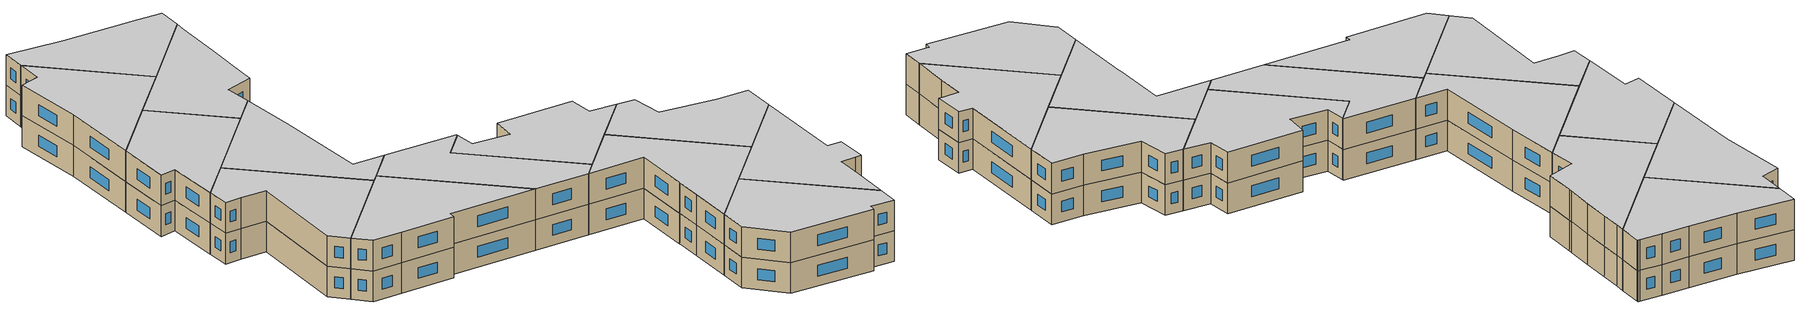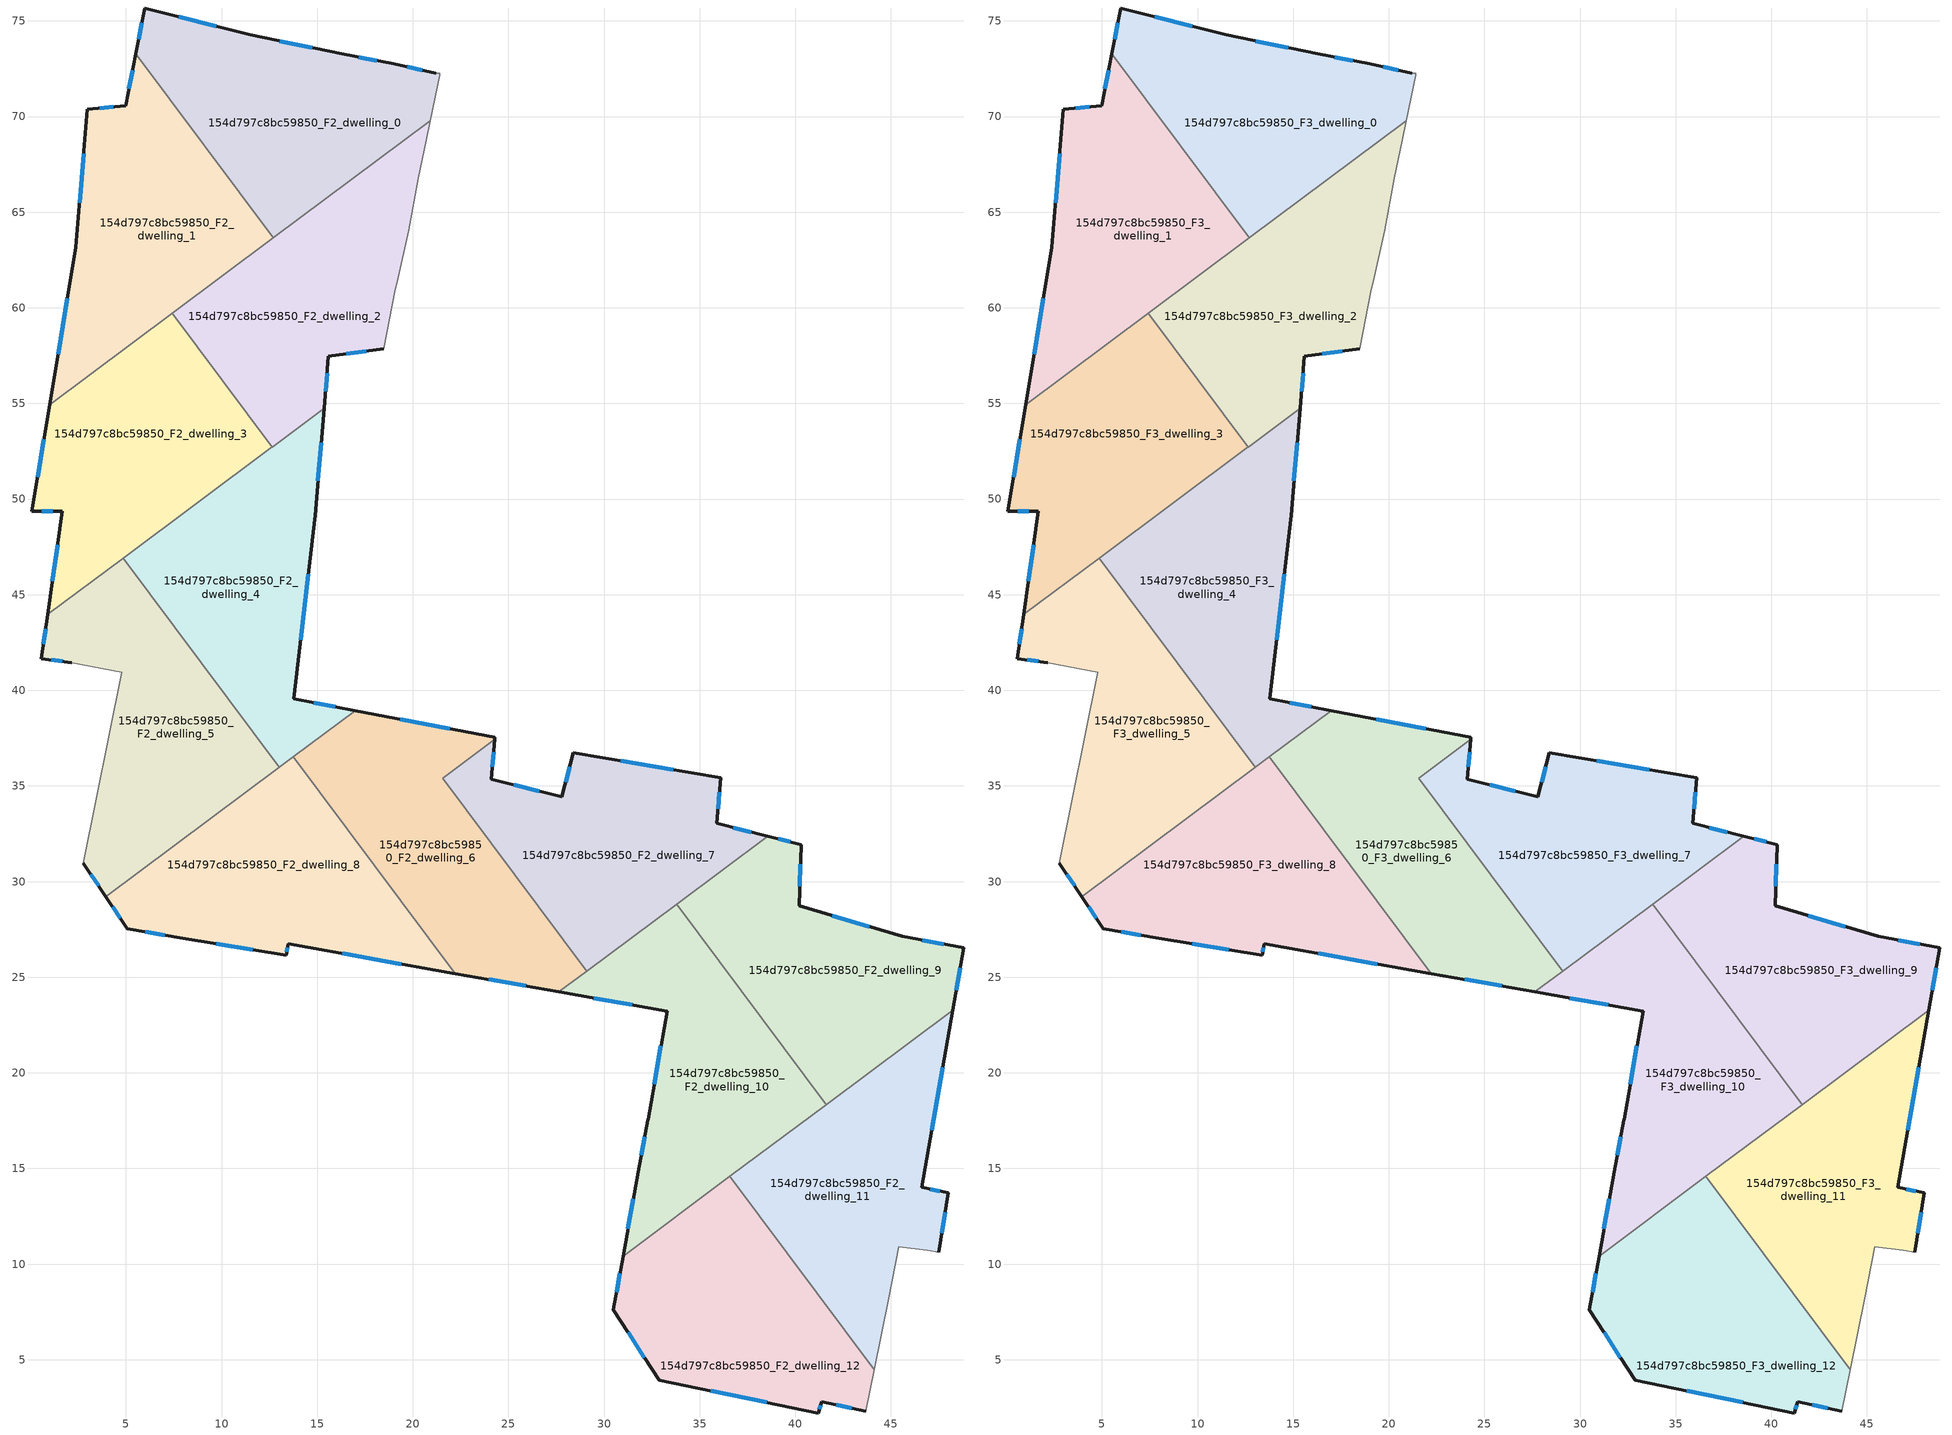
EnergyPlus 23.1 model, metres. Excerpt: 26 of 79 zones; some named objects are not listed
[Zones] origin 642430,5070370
154d797c8bc59850_F2_dwelling_0
 floor to 154d797c8bc59850_F1_dwelling_0 (EU_floor_Construction): 21.4,72.27 21.4,72.17 20.9,69.77 12.7,63.66 5.52,73.29 5.99,75.68 11.49,74.28 16.29,73.27 18.99,72.77 21.2,72.27 z6
 wall outside (EU_wall_Construction): 21.2,72.27 18.99,72.77 16.29,73.27 11.49,74.28 5.99,75.68 5.52,73.29 z6:9
 wall adiabatic (EU_wall_Construction): 20.9,69.77 21.4,72.17 21.4,72.27 21.2,72.27 z6:9
 wall to 154d797c8bc59850_F2_dwelling_1 (EU_wall_Construction): 5.52,73.29 12.7,63.66 z6:9
 wall to 154d797c8bc59850_F2_dwelling_2 (EU_wall_Construction): 12.7,63.66 20.9,69.77 z6:9
 window (EU_Window_Construction): 5.83,74.91 5.67,74.06 / 9.72,74.73 7.76,75.23 / 14.74,73.6 13.04,73.95 / 18.12,72.93 17.16,73.11 / 20.49,72.43 19.7,72.61 z6.97:8.03
154d797c8bc59850_F2_dwelling_1
 floor to 154d797c8bc59850_F1_dwelling_1 (EU_floor_Construction): 5.52,73.29 12.7,63.66 1,54.93 2.38,63.17 2.98,70.37 4.98,70.57 z6
 wall outside (EU_wall_Construction): 5.52,73.29 4.98,70.57 2.98,70.37 2.38,63.17 1,54.93 z6:9
 wall to 154d797c8bc59850_F2_dwelling_3 (EU_wall_Construction): 1,54.93 7.42,59.71 z6:9
 wall to 154d797c8bc59850_F2_dwelling_2 (EU_wall_Construction): 7.42,59.71 12.7,63.65 z6:9
 window (EU_Window_Construction): 2.79,68.05 2.57,65.49 / 4.34,70.51 3.63,70.44 / 5.35,72.41 5.16,71.45 / 1.94,60.51 1.45,57.58 z6.97:8.03
154d797c8bc59850_F2_dwelling_10
 floor to 154d797c8bc59850_F1_dwelling_10 (EU_floor_Construction): 33.79,28.82 41.6,18.34 30.99,10.42 31.79,14.83 32.29,17.53 32.3,17.58 33.29,23.23 27.64,24.23 z6
 wall outside (EU_wall_Construction): 27.64,24.23 33.29,23.23 32.3,17.58 32.29,17.53 31.79,14.83 30.99,10.42 z6:9
 wall to 154d797c8bc59850_F2_dwelling_9 (EU_wall_Construction): 41.6,18.34 33.79,28.82 z6:9
 wall to 154d797c8bc59850_F2_dwelling_7 (EU_wall_Construction): 33.79,28.82 29.09,25.31 z6:9
 wall to 154d797c8bc59850_F2_dwelling_12 (EU_wall_Construction): 30.99,10.42 36.58,14.59 z6:9
 wall to 154d797c8bc59850_F2_dwelling_6 (EU_wall_Construction): 29.09,25.31 27.64,24.23 z6:9
 wall to 154d797c8bc59850_F2_dwelling_11 (EU_wall_Construction): 36.58,14.59 41.6,18.34 z6:9
 window (EU_Window_Construction): 32.13,16.66 31.95,15.7 / 32.97,21.41 32.62,19.4 / 29.46,23.91 31.47,23.55 / 31.53,13.41 31.25,11.84 z6.97:8.03
154d797c8bc59850_F2_dwelling_11
 floor to 154d797c8bc59850_F1_dwelling_11 (EU_floor_Construction): 48.23,23.29 46.6,14.02 48,13.72 47.5,10.62 46.9,10.72 45.4,10.92 44.9,8.22 44.13,4.47 36.58,14.59 z6
 wall outside (EU_wall_Construction): 47.5,10.62 48,13.72 46.6,14.02 48.23,23.29 z6:9
 wall adiabatic (EU_wall_Construction): 44.13,4.47 44.9,8.22 45.4,10.92 46.9,10.72 47.5,10.62 z6:9
 wall to 154d797c8bc59850_F2_dwelling_12 (EU_wall_Construction): 36.58,14.59 44.13,4.47 z6:9
 wall to 154d797c8bc59850_F2_dwelling_9 (EU_wall_Construction): 48.23,23.29 41.61,18.34 z6:9
 window (EU_Window_Construction): 47.12,17.01 47.7,20.3 / 47.55,13.82 47.05,13.92 / 47.66,11.62 47.84,12.72 z6.97:8.03
154d797c8bc59850_F2_dwelling_12
 floor to 154d797c8bc59850_F1_dwelling_12 (EU_floor_Construction): 36.58,14.59 44.13,4.47 43.69,2.31 41.39,2.82 41.19,2.21 32.89,3.92 30.48,7.62 30.99,10.42 z6
 wall outside (EU_wall_Construction): 30.99,10.42 30.48,7.62 32.89,3.92 41.19,2.21 41.39,2.82 43.69,2.31 z6:9
 wall adiabatic (EU_wall_Construction): 43.69,2.31 44.13,4.47 z6:9
 window (EU_Window_Construction): 41.26,2.41 41.33,2.62 / 35.56,3.37 38.51,2.76 / 31.26,6.43 32.11,5.11 / 30.83,9.52 30.65,8.52 / 42.13,2.65 42.95,2.48 z6.97:8.03
154d797c8bc59850_F2_dwelling_2
 floor to 154d797c8bc59850_F1_dwelling_2 (EU_floor_Construction): 20.9,69.77 20.69,68.77 20.29,66.77 19.79,64.07 19.19,61.36 19.09,60.96 18.49,57.86 15.59,57.46 15.36,54.76 12.64,52.72 7.42,59.71 z6
 wall outside (EU_wall_Construction): 15.36,54.76 15.59,57.46 18.49,57.86 z6:9
 wall adiabatic (EU_wall_Construction): 18.49,57.86 19.09,60.96 19.19,61.36 19.79,64.07 20.29,66.77 20.69,68.77 20.9,69.77 z6:9
 wall to 154d797c8bc59850_F2_dwelling_3 (EU_wall_Construction): 7.42,59.71 12.64,52.72 z6:9
 wall to 154d797c8bc59850_F2_dwelling_4 (EU_wall_Construction): 12.64,52.72 15.36,54.76 z6:9
 window (EU_Window_Construction): 16.52,57.59 17.55,57.73 / 15.43,55.63 15.51,56.59 z6.97:8.03
154d797c8bc59850_F2_dwelling_3
 floor to 154d797c8bc59850_F1_dwelling_3 (EU_floor_Construction): 7.42,59.71 12.64,52.72 0.91,43.97 1.68,49.36 0.07,49.36 1,54.93 z6
 wall outside (EU_wall_Construction): 1,54.93 0.07,49.36 1.68,49.36 0.91,43.97 z6:9
 wall to 154d797c8bc59850_F2_dwelling_5 (EU_wall_Construction): 0.91,43.97 4.85,46.91 z6:9
 wall to 154d797c8bc59850_F2_dwelling_4 (EU_wall_Construction): 4.85,46.92 12.64,52.72 z6:9
 window (EU_Window_Construction): 1.43,47.62 1.15,45.71 / 0.59,49.36 1.16,49.36 / 0.7,53.13 0.37,51.16 z6.97:8.03
154d797c8bc59850_F2_dwelling_4
 floor to 154d797c8bc59850_F1_dwelling_4 (EU_floor_Construction): 15.36,54.76 14.89,49.16 13.78,39.55 16.98,38.94 13.01,35.98 4.85,46.92 z6
 wall outside (EU_wall_Construction): 16.98,38.94 13.78,39.55 14.89,49.16 15.36,54.76 z6:9
 wall to 154d797c8bc59850_F2_dwelling_5 (EU_wall_Construction): 4.85,46.92 13.01,35.98 z6:9
 wall to 154d797c8bc59850_F2_dwelling_6 (EU_wall_Construction): 13.76,36.54 16.98,38.94 z6:9
 wall to 154d797c8bc59850_F2_dwelling_8 (EU_wall_Construction): 13.01,35.98 13.76,36.54 z6:9
 window (EU_Window_Construction): 14.14,42.65 14.53,46.06 / 15.95,39.14 14.81,39.35 / 15.04,50.96 15.21,52.95 z6.97:8.03
154d797c8bc59850_F2_dwelling_5
 floor to 154d797c8bc59850_F1_dwelling_5 (EU_floor_Construction): 4.85,46.92 13.01,35.98 3.94,29.21 2.77,30.95 4.78,40.95 2.17,41.45 0.57,41.65 0.91,43.97 z6
 wall outside (EU_wall_Construction): 0.91,43.97 0.57,41.65 2.17,41.45 / 2.77,30.95 3.94,29.21 z6:9
 wall adiabatic (EU_wall_Construction): 2.17,41.45 4.78,40.95 2.77,30.95 z6:9
 wall to 154d797c8bc59850_F2_dwelling_8 (EU_wall_Construction): 3.94,29.21 13.01,35.98 z6:9
 window (EU_Window_Construction): 1.09,41.59 1.66,41.52 / 0.8,43.22 0.68,42.4 / 3.15,30.39 3.57,29.77 z6.97:8.03
154d797c8bc59850_F2_dwelling_6
 floor to 154d797c8bc59850_F1_dwelling_6 (EU_floor_Construction): 24.29,37.54 24.28,37.43 21.56,35.4 29.09,25.31 27.64,24.23 22.22,25.19 13.76,36.54 16.98,38.94 z6
 wall outside (EU_wall_Construction): 24.28,37.43 24.29,37.54 16.98,38.94 / 22.22,25.19 27.64,24.23 z6:9
 wall to 154d797c8bc59850_F2_dwelling_7 (EU_wall_Construction): 29.09,25.31 21.56,35.4 24.28,37.43 z6:9
 wall to 154d797c8bc59850_F2_dwelling_8 (EU_wall_Construction): 13.76,36.54 22.22,25.19 z6:9
 window (EU_Window_Construction): 21.93,37.99 19.34,38.49 / 23.97,24.88 25.89,24.54 z6.97:8.03
154d797c8bc59850_F2_dwelling_7
 floor to 154d797c8bc59850_F1_dwelling_7 (EU_floor_Construction): 36.1,35.44 35.9,33.04 38.55,32.37 29.09,25.31 21.56,35.4 24.28,37.43 24.09,35.34 27.79,34.44 28.39,36.74 z6
 wall outside (EU_wall_Construction): 38.55,32.37 35.9,33.04 36.1,35.44 28.39,36.74 27.79,34.44 24.09,35.34 24.28,37.43 z6:9
 wall to 154d797c8bc59850_F2_dwelling_9 (EU_wall_Construction): 33.79,28.82 38.55,32.37 z6:9
 window (EU_Window_Construction): 35.96,33.81 36.03,34.67 / 37.69,32.59 36.75,32.82 / 24.15,36.02 24.22,36.76 / 26.6,34.73 25.28,35.05 / 28.2,36 27.98,35.18 / 33.61,35.86 30.88,36.32 z6.97:8.03
154d797c8bc59850_F2_dwelling_8
 floor to 154d797c8bc59850_F1_dwelling_8 (EU_floor_Construction): 13.76,36.54 22.22,25.19 13.48,26.74 13.38,26.14 7.97,27.04 5.07,27.54 3.94,29.21 z6
 wall outside (EU_wall_Construction): 3.94,29.21 5.07,27.54 7.97,27.04 13.38,26.14 13.48,26.74 22.22,25.19 z6:9
 window (EU_Window_Construction): 9.72,26.75 11.63,26.43 / 6.01,27.38 7.04,27.2 / 4.31,28.67 4.71,28.08 / 16.3,26.24 19.4,25.69 / 13.41,26.33 13.45,26.55 z6.97:8.03
154d797c8bc59850_F2_dwelling_9
 floor to 154d797c8bc59850_F1_dwelling_9 (EU_floor_Construction): 48.8,26.53 48.23,23.29 41.6,18.34 33.79,28.82 38.55,32.37 40.3,31.94 40.2,28.74 45.6,27.13 z6
 wall outside (EU_wall_Construction): 48.23,23.29 48.8,26.53 45.6,27.13 40.2,28.74 40.3,31.94 38.55,32.37 z6:9
 window (EU_Window_Construction): 39.73,32.08 39.11,32.23 / 40.23,29.77 40.27,30.9 / 43.86,27.65 41.94,28.22 / 47.77,26.72 46.63,26.94 / 48.42,24.33 48.62,25.48 z6.97:8.03
154d797c8bc59850_F3_dwelling_0
 floor to 154d797c8bc59850_F2_dwelling_0 (EU_floor_Construction): 21.4,72.27 21.4,72.17 20.9,69.77 12.7,63.66 5.52,73.29 5.99,75.68 11.49,74.28 16.29,73.27 18.99,72.77 21.2,72.27 z9
 wall outside (EU_wall_Construction): 21.2,72.27 18.99,72.77 16.29,73.27 11.49,74.28 5.99,75.68 5.52,73.29 z9:12
 wall adiabatic (EU_wall_Construction): 20.9,69.77 21.4,72.17 21.4,72.27 21.2,72.27 z9:12
 wall to 154d797c8bc59850_F3_dwelling_1 (EU_wall_Construction): 5.52,73.29 12.7,63.66 z9:12
 wall to 154d797c8bc59850_F3_dwelling_2 (EU_wall_Construction): 12.7,63.66 20.9,69.77 z9:12
 window (EU_Window_Construction): 5.83,74.91 5.67,74.06 / 9.72,74.73 7.76,75.23 / 14.74,73.6 13.04,73.95 / 18.12,72.93 17.16,73.11 / 20.49,72.43 19.7,72.61 z9.97:11.03
 ceiling to 154d797c8bc59850_F4_dwelling_0 (EU_floor_Construction): 20.9,69.77 21.4,72.17 21.4,72.27 21.2,72.27 18.99,72.77 16.29,73.27 11.49,74.28 5.99,75.68 5.52,73.29 12.7,63.66 z12
154d797c8bc59850_F3_dwelling_1
 floor to 154d797c8bc59850_F2_dwelling_1 (EU_floor_Construction): 5.52,73.29 12.7,63.66 1,54.93 2.38,63.17 2.98,70.37 4.98,70.57 z9
 wall outside (EU_wall_Construction): 5.52,73.29 4.98,70.57 2.98,70.37 2.38,63.17 1,54.93 z9:12
 wall to 154d797c8bc59850_F3_dwelling_3 (EU_wall_Construction): 1,54.93 7.42,59.71 z9:12
 wall to 154d797c8bc59850_F3_dwelling_2 (EU_wall_Construction): 7.42,59.71 12.7,63.65 z9:12
 window (EU_Window_Construction): 2.79,68.05 2.57,65.49 / 4.34,70.51 3.63,70.44 / 5.35,72.41 5.16,71.45 / 1.94,60.51 1.45,57.58 z9.97:11.03
 ceiling to 154d797c8bc59850_F4_dwelling_1 (EU_floor_Construction): 12.7,63.66 5.52,73.29 4.98,70.57 2.98,70.37 2.38,63.17 1,54.93 z12
154d797c8bc59850_F3_dwelling_10
 floor to 154d797c8bc59850_F2_dwelling_10 (EU_floor_Construction): 33.79,28.82 41.6,18.34 30.99,10.42 31.79,14.83 32.29,17.53 32.3,17.58 33.29,23.23 27.64,24.23 z9
 wall outside (EU_wall_Construction): 27.64,24.23 33.29,23.23 32.3,17.58 32.29,17.53 31.79,14.83 30.99,10.42 z9:12
 wall to 154d797c8bc59850_F3_dwelling_9 (EU_wall_Construction): 41.6,18.34 33.79,28.82 z9:12
 wall to 154d797c8bc59850_F3_dwelling_7 (EU_wall_Construction): 33.79,28.82 29.09,25.31 z9:12
 wall to 154d797c8bc59850_F3_dwelling_12 (EU_wall_Construction): 30.99,10.42 36.58,14.59 z9:12
 wall to 154d797c8bc59850_F3_dwelling_6 (EU_wall_Construction): 29.09,25.31 27.64,24.23 z9:12
 wall to 154d797c8bc59850_F3_dwelling_11 (EU_wall_Construction): 36.58,14.59 41.6,18.34 z9:12
 window (EU_Window_Construction): 32.13,16.66 31.95,15.7 / 32.97,21.41 32.62,19.4 / 29.46,23.91 31.47,23.55 / 31.53,13.41 31.25,11.84 z9.97:11.03
 ceiling to 154d797c8bc59850_F4_dwelling_10 (EU_floor_Construction): 41.6,18.34 33.79,28.82 27.64,24.23 33.29,23.23 32.3,17.58 32.29,17.53 31.79,14.83 30.99,10.42 z12
154d797c8bc59850_F3_dwelling_11
 floor to 154d797c8bc59850_F2_dwelling_11 (EU_floor_Construction): 48.23,23.29 46.6,14.02 48,13.72 47.5,10.62 46.9,10.72 45.4,10.92 44.9,8.22 44.13,4.47 36.58,14.59 z9
 wall outside (EU_wall_Construction): 47.5,10.62 48,13.72 46.6,14.02 48.23,23.29 z9:12
 wall adiabatic (EU_wall_Construction): 44.13,4.47 44.9,8.22 45.4,10.92 46.9,10.72 47.5,10.62 z9:12
 wall to 154d797c8bc59850_F3_dwelling_12 (EU_wall_Construction): 36.58,14.59 44.13,4.47 z9:12
 wall to 154d797c8bc59850_F3_dwelling_9 (EU_wall_Construction): 48.23,23.29 41.61,18.34 z9:12
 window (EU_Window_Construction): 47.12,17.01 47.7,20.3 / 47.55,13.82 47.05,13.92 / 47.66,11.62 47.84,12.72 z9.97:11.03
 ceiling to 154d797c8bc59850_F4_dwelling_11 (EU_floor_Construction): 44.13,4.47 44.9,8.22 45.4,10.92 46.9,10.72 47.5,10.62 48,13.72 46.6,14.02 48.23,23.29 36.58,14.59 z12
154d797c8bc59850_F3_dwelling_12
 floor to 154d797c8bc59850_F2_dwelling_12 (EU_floor_Construction): 36.58,14.59 44.13,4.47 43.69,2.31 41.39,2.82 41.19,2.21 32.89,3.92 30.48,7.62 30.99,10.42 z9
 wall outside (EU_wall_Construction): 30.99,10.42 30.48,7.62 32.89,3.92 41.19,2.21 41.39,2.82 43.69,2.31 z9:12
 wall adiabatic (EU_wall_Construction): 43.69,2.31 44.13,4.47 z9:12
 window (EU_Window_Construction): 41.26,2.41 41.33,2.62 / 35.56,3.37 38.51,2.76 / 31.26,6.43 32.11,5.11 / 30.83,9.52 30.65,8.52 / 42.13,2.65 42.95,2.48 z9.97:11.03
 ceiling to 154d797c8bc59850_F4_dwelling_12 (EU_floor_Construction): 43.69,2.31 44.13,4.47 36.58,14.59 30.99,10.42 30.48,7.62 32.89,3.92 41.19,2.21 41.39,2.82 z12
154d797c8bc59850_F3_dwelling_2
 floor to 154d797c8bc59850_F2_dwelling_2 (EU_floor_Construction): 20.9,69.77 20.69,68.77 20.29,66.77 19.79,64.07 19.19,61.36 19.09,60.96 18.49,57.86 15.59,57.46 15.36,54.76 12.64,52.72 7.42,59.71 z9
 wall outside (EU_wall_Construction): 15.36,54.76 15.59,57.46 18.49,57.86 z9:12
 wall adiabatic (EU_wall_Construction): 18.49,57.86 19.09,60.96 19.19,61.36 19.79,64.07 20.29,66.77 20.69,68.77 20.9,69.77 z9:12
 wall to 154d797c8bc59850_F3_dwelling_3 (EU_wall_Construction): 7.42,59.71 12.64,52.72 z9:12
 wall to 154d797c8bc59850_F3_dwelling_4 (EU_wall_Construction): 12.64,52.72 15.36,54.76 z9:12
 window (EU_Window_Construction): 16.52,57.59 17.55,57.73 / 15.43,55.63 15.51,56.59 z9.97:11.03
 ceiling to 154d797c8bc59850_F4_dwelling_2 (EU_floor_Construction): 18.49,57.86 19.09,60.96 19.19,61.36 19.79,64.07 20.29,66.77 20.69,68.77 20.9,69.77 7.42,59.71 12.64,52.72 15.36,54.76 15.59,57.46 z12
154d797c8bc59850_F3_dwelling_3
 floor to 154d797c8bc59850_F2_dwelling_3 (EU_floor_Construction): 7.42,59.71 12.64,52.72 0.91,43.97 1.68,49.36 0.07,49.36 1,54.93 z9
 wall outside (EU_wall_Construction): 1,54.93 0.07,49.36 1.68,49.36 0.91,43.97 z9:12
 wall to 154d797c8bc59850_F3_dwelling_5 (EU_wall_Construction): 0.91,43.97 4.85,46.91 z9:12
 wall to 154d797c8bc59850_F3_dwelling_4 (EU_wall_Construction): 4.85,46.92 12.64,52.72 z9:12
 window (EU_Window_Construction): 1.43,47.62 1.15,45.71 / 0.59,49.36 1.16,49.36 / 0.7,53.13 0.37,51.16 z9.97:11.03
 ceiling to 154d797c8bc59850_F4_dwelling_3 (EU_floor_Construction): 12.64,52.72 7.42,59.71 1,54.93 0.07,49.36 1.68,49.36 0.91,43.97 z12
154d797c8bc59850_F3_dwelling_4
 floor to 154d797c8bc59850_F2_dwelling_4 (EU_floor_Construction): 15.36,54.76 14.89,49.16 13.78,39.55 16.98,38.94 13.01,35.98 4.85,46.92 z9
 wall outside (EU_wall_Construction): 16.98,38.94 13.78,39.55 14.89,49.16 15.36,54.76 z9:12
 wall to 154d797c8bc59850_F3_dwelling_5 (EU_wall_Construction): 4.85,46.92 13.01,35.98 z9:12
 wall to 154d797c8bc59850_F3_dwelling_6 (EU_wall_Construction): 13.76,36.54 16.98,38.94 z9:12
 wall to 154d797c8bc59850_F3_dwelling_8 (EU_wall_Construction): 13.01,35.98 13.76,36.54 z9:12
 window (EU_Window_Construction): 14.14,42.65 14.53,46.06 / 15.95,39.14 14.81,39.35 / 15.04,50.96 15.21,52.95 z9.97:11.03
 ceiling to 154d797c8bc59850_F4_dwelling_4 (EU_floor_Construction): 16.98,38.94 13.78,39.55 14.89,49.16 15.36,54.76 4.85,46.92 13.01,35.98 z12
154d797c8bc59850_F3_dwelling_5
 floor to 154d797c8bc59850_F2_dwelling_5 (EU_floor_Construction): 4.85,46.92 13.01,35.98 3.94,29.21 2.77,30.95 4.78,40.95 2.17,41.45 0.57,41.65 0.91,43.97 z9
 wall outside (EU_wall_Construction): 0.91,43.97 0.57,41.65 2.17,41.45 / 2.77,30.95 3.94,29.21 z9:12
 wall adiabatic (EU_wall_Construction): 2.17,41.45 4.78,40.95 2.77,30.95 z9:12
 wall to 154d797c8bc59850_F3_dwelling_8 (EU_wall_Construction): 3.94,29.21 13.01,35.98 z9:12
 window (EU_Window_Construction): 1.09,41.59 1.66,41.52 / 0.8,43.22 0.68,42.4 / 3.15,30.39 3.57,29.77 z9.97:11.03
 ceiling to 154d797c8bc59850_F4_dwelling_5 (EU_floor_Construction): 13.01,35.98 4.85,46.92 0.91,43.97 0.57,41.65 2.17,41.45 4.78,40.95 2.77,30.95 3.94,29.21 z12
154d797c8bc59850_F3_dwelling_6
 floor to 154d797c8bc59850_F2_dwelling_6 (EU_floor_Construction): 24.29,37.54 24.28,37.43 21.56,35.4 29.09,25.31 27.64,24.23 22.22,25.19 13.76,36.54 16.98,38.94 z9
 wall outside (EU_wall_Construction): 24.28,37.43 24.29,37.54 16.98,38.94 / 22.22,25.19 27.64,24.23 z9:12
 wall to 154d797c8bc59850_F3_dwelling_7 (EU_wall_Construction): 29.09,25.31 21.56,35.4 24.28,37.43 z9:12
 wall to 154d797c8bc59850_F3_dwelling_8 (EU_wall_Construction): 13.76,36.54 22.22,25.19 z9:12
 window (EU_Window_Construction): 21.93,37.99 19.34,38.49 / 23.97,24.88 25.89,24.54 z9.97:11.03
 ceiling to 154d797c8bc59850_F4_dwelling_6 (EU_floor_Construction): 29.09,25.31 21.56,35.4 24.28,37.43 24.29,37.54 16.98,38.94 13.76,36.54 22.22,25.19 27.64,24.23 z12
154d797c8bc59850_F3_dwelling_7
 floor to 154d797c8bc59850_F2_dwelling_7 (EU_floor_Construction): 36.1,35.44 35.9,33.04 38.55,32.37 29.09,25.31 21.56,35.4 24.28,37.43 24.09,35.34 27.79,34.44 28.39,36.74 z9
 wall outside (EU_wall_Construction): 38.55,32.37 35.9,33.04 36.1,35.44 28.39,36.74 27.79,34.44 24.09,35.34 24.28,37.43 z9:12
 wall to 154d797c8bc59850_F3_dwelling_9 (EU_wall_Construction): 33.79,28.82 38.55,32.37 z9:12
 window (EU_Window_Construction): 35.96,33.81 36.03,34.67 / 37.69,32.59 36.75,32.82 / 24.15,36.02 24.22,36.76 / 26.6,34.73 25.28,35.05 / 28.2,36 27.98,35.18 / 33.61,35.86 30.88,36.32 z9.97:11.03
 ceiling to 154d797c8bc59850_F4_dwelling_7 (EU_floor_Construction): 38.55,32.37 35.9,33.04 36.1,35.44 28.39,36.74 27.79,34.44 24.09,35.34 24.28,37.43 21.56,35.4 29.09,25.31 z12
154d797c8bc59850_F3_dwelling_8
 floor to 154d797c8bc59850_F2_dwelling_8 (EU_floor_Construction): 13.76,36.54 22.22,25.19 13.48,26.74 13.38,26.14 7.97,27.04 5.07,27.54 3.94,29.21 z9
 wall outside (EU_wall_Construction): 3.94,29.21 5.07,27.54 7.97,27.04 13.38,26.14 13.48,26.74 22.22,25.19 z9:12
 window (EU_Window_Construction): 9.72,26.75 11.63,26.43 / 6.01,27.38 7.04,27.2 / 4.31,28.67 4.71,28.08 / 16.3,26.24 19.4,25.69 / 13.41,26.33 13.45,26.55 z9.97:11.03
 ceiling to 154d797c8bc59850_F4_dwelling_8 (EU_floor_Construction): 22.22,25.19 13.76,36.54 3.94,29.21 5.07,27.54 7.97,27.04 13.38,26.14 13.48,26.74 z12
154d797c8bc59850_F3_dwelling_9
 floor to 154d797c8bc59850_F2_dwelling_9 (EU_floor_Construction): 48.8,26.53 48.23,23.29 41.6,18.34 33.79,28.82 38.55,32.37 40.3,31.94 40.2,28.74 45.6,27.13 z9
 wall outside (EU_wall_Construction): 48.23,23.29 48.8,26.53 45.6,27.13 40.2,28.74 40.3,31.94 38.55,32.37 z9:12
 window (EU_Window_Construction): 39.73,32.08 39.11,32.23 / 40.23,29.77 40.27,30.9 / 43.86,27.65 41.94,28.22 / 47.77,26.72 46.63,26.94 / 48.42,24.33 48.62,25.48 z9.97:11.03
 ceiling to 154d797c8bc59850_F4_dwelling_9 (EU_floor_Construction): 48.23,23.29 48.8,26.53 45.6,27.13 40.2,28.74 40.3,31.94 38.55,32.37 33.79,28.82 41.6,18.34 z12
[Building]
EU S2 Campaign: North Axis=0; Terrain=City; Solar Distribution=FullExterior
[Site:Location]
Lyon-Bron: Latitude=45.75; Longitude=5; Time Zone=1; Elevation=198
[SizingPeriod:WeatherFileDays]
AnnualSizingPeriod: Begin Month=1; Begin Day of Month=1; End Month=12; End Day of Month=31; Day of Week for Start Day=Monday; Use Weather File Daylight Saving Period=No; Use Weather File Rain and Snow Indicators=No
[MATERIAL]
EU_InternalMass_Material: Roughness=MediumRough; Thickness=0.1; Conductivity=1; Density=1800; Specific Heat=900; Thermal Absorptance=0.9; Solar Absorptance=0.7; Visible Absorptance=0.7
[MATERIAL:NOMASS] Roughness=MediumRough; Thermal Absorptance=0.9; Solar Absorptance=0.7; Visible Absorptance=0.7
Name | Thermal Resistance
EU_wall_NoMass | 1.1366
EU_floor_NoMass | 1.85445
[WINDOWMATERIAL:SIMPLEGLAZINGSYSTEM]
EU_Window_SimpleGlazing: UFactor=2.60161; Solar Heat Gain Coefficient=0.76; Visible Transmittance=0.76
[CONSTRUCTION]
EU_wall_Construction: EU_wall_NoMass
EU_floor_Construction: EU_floor_NoMass
EU_Window_Construction: EU_Window_SimpleGlazing
EU_InternalMass_Construction: EU_InternalMass_Material
[ZONE] Type=1; Multiplier=1; Ceiling Height=autocalculate; Floor Area=autocalculate; Part of Total Floor Area=Yes
Name | Volume
154d797c8bc59850_F2_dwelling_0; 154d797c8bc59850_F3_dwelling_0 | 297.719
154d797c8bc59850_F2_dwelling_1; 154d797c8bc59850_F3_dwelling_1 | 297.736
154d797c8bc59850_F2_dwelling_10; 154d797c8bc59850_F3_dwelling_10 | 297.745
154d797c8bc59850_F2_dwelling_11; 154d797c8bc59850_F3_dwelling_11 | 297.742
154d797c8bc59850_F2_dwelling_12; 154d797c8bc59850_F3_dwelling_12 | 297.713
154d797c8bc59850_F2_dwelling_2; 154d797c8bc59850_F3_dwelling_2 | 297.76
154d797c8bc59850_F2_dwelling_3; 154d797c8bc59850_F3_dwelling_3 | 297.743
154d797c8bc59850_F2_dwelling_4; 154d797c8bc59850_F3_dwelling_4 | 297.748
154d797c8bc59850_F2_dwelling_5; 154d797c8bc59850_F3_dwelling_5 | 297.727
154d797c8bc59850_F2_dwelling_6; 154d797c8bc59850_F3_dwelling_6; 154d797c8bc59850_F2_dwelling_9; 154d797c8bc59850_F3_dwelling_9 | 297.732
154d797c8bc59850_F2_dwelling_7; 154d797c8bc59850_F3_dwelling_7 | 297.722
154d797c8bc59850_F2_dwelling_8; 154d797c8bc59850_F3_dwelling_8 | 297.724
[INTERNALMASS] Construction=EU_InternalMass_Construction
Name | Zone or ZoneList | Surface Area
154d797c8bc59850_F2_dwelling_0_EU_InternalMass | 154d797c8bc59850_F2_dwelling_0 | 99.2396
154d797c8bc59850_F2_dwelling_1_EU_InternalMass | 154d797c8bc59850_F2_dwelling_1 | 99.2442
154d797c8bc59850_F2_dwelling_2_EU_InternalMass | 154d797c8bc59850_F2_dwelling_2 | 99.2535
154d797c8bc59850_F2_dwelling_3_EU_InternalMass | 154d797c8bc59850_F2_dwelling_3 | 99.2475
154d797c8bc59850_F2_dwelling_4_EU_InternalMass | 154d797c8bc59850_F2_dwelling_4 | 99.249
154d797c8bc59850_F2_dwelling_5_EU_InternalMass | 154d797c8bc59850_F2_dwelling_5 | 99.2439
154d797c8bc59850_F2_dwelling_6_EU_InternalMass | 154d797c8bc59850_F2_dwelling_6 | 99.244
154d797c8bc59850_F2_dwelling_7_EU_InternalMass | 154d797c8bc59850_F2_dwelling_7 | 99.242
154d797c8bc59850_F2_dwelling_8_EU_InternalMass | 154d797c8bc59850_F2_dwelling_8 | 99.245
154d797c8bc59850_F2_dwelling_9_EU_InternalMass | 154d797c8bc59850_F2_dwelling_9 | 99.2434
154d797c8bc59850_F2_dwelling_10_EU_InternalMass | 154d797c8bc59850_F2_dwelling_10 | 99.2483
154d797c8bc59850_F2_dwelling_11_EU_InternalMass | 154d797c8bc59850_F2_dwelling_11 | 99.245
154d797c8bc59850_F2_dwelling_12_EU_InternalMass | 154d797c8bc59850_F2_dwelling_12 | 99.2386
154d797c8bc59850_F3_dwelling_0_EU_InternalMass | 154d797c8bc59850_F3_dwelling_0 | 99.2396
154d797c8bc59850_F3_dwelling_1_EU_InternalMass | 154d797c8bc59850_F3_dwelling_1 | 99.2442
154d797c8bc59850_F3_dwelling_2_EU_InternalMass | 154d797c8bc59850_F3_dwelling_2 | 99.2535
154d797c8bc59850_F3_dwelling_3_EU_InternalMass | 154d797c8bc59850_F3_dwelling_3 | 99.2475
154d797c8bc59850_F3_dwelling_4_EU_InternalMass | 154d797c8bc59850_F3_dwelling_4 | 99.249
154d797c8bc59850_F3_dwelling_5_EU_InternalMass | 154d797c8bc59850_F3_dwelling_5 | 99.2439
154d797c8bc59850_F3_dwelling_6_EU_InternalMass | 154d797c8bc59850_F3_dwelling_6 | 99.244
154d797c8bc59850_F3_dwelling_7_EU_InternalMass | 154d797c8bc59850_F3_dwelling_7 | 99.242
154d797c8bc59850_F3_dwelling_8_EU_InternalMass | 154d797c8bc59850_F3_dwelling_8 | 99.245
154d797c8bc59850_F3_dwelling_9_EU_InternalMass | 154d797c8bc59850_F3_dwelling_9 | 99.2434
154d797c8bc59850_F3_dwelling_10_EU_InternalMass | 154d797c8bc59850_F3_dwelling_10 | 99.2483
154d797c8bc59850_F3_dwelling_11_EU_InternalMass | 154d797c8bc59850_F3_dwelling_11 | 99.245
154d797c8bc59850_F3_dwelling_12_EU_InternalMass | 154d797c8bc59850_F3_dwelling_12 | 99.2386
[OTHEREQUIPMENT] Fuel Type=Electricity; Design Level Calculation Method=Watts/Area; Power per Zone Floor Area=1; Fraction Latent=0; Fraction Radiant=0; Fraction Lost=0; Carbon Dioxide Generation Rate=0; EndUse Subcategory=EU_Step8_InternalGains
Name | Zone or ZoneList or Space or SpaceList | Schedule
EU_Step8_InternalGain_154d797c8bc59850_F2_dwelling_0_f000 | 154d797c8bc59850_F2_dwelling_0 | EU_Step8_GainSchedule_154d797c8bc59850_F2_dwelling_0_f000
EU_Step8_InternalGain_154d797c8bc59850_F2_dwelling_1_f000 | 154d797c8bc59850_F2_dwelling_1 | EU_Step8_GainSchedule_154d797c8bc59850_F2_dwelling_1_f000
EU_Step8_InternalGain_154d797c8bc59850_F2_dwelling_2_f000 | 154d797c8bc59850_F2_dwelling_2 | EU_Step8_GainSchedule_154d797c8bc59850_F2_dwelling_2_f000
EU_Step8_InternalGain_154d797c8bc59850_F2_dwelling_3_f000 | 154d797c8bc59850_F2_dwelling_3 | EU_Step8_GainSchedule_154d797c8bc59850_F2_dwelling_3_f000
EU_Step8_InternalGain_154d797c8bc59850_F2_dwelling_4_f000 | 154d797c8bc59850_F2_dwelling_4 | EU_Step8_GainSchedule_154d797c8bc59850_F2_dwelling_4_f000
EU_Step8_InternalGain_154d797c8bc59850_F2_dwelling_5_f000 | 154d797c8bc59850_F2_dwelling_5 | EU_Step8_GainSchedule_154d797c8bc59850_F2_dwelling_5_f000
EU_Step8_InternalGain_154d797c8bc59850_F2_dwelling_6_f000 | 154d797c8bc59850_F2_dwelling_6 | EU_Step8_GainSchedule_154d797c8bc59850_F2_dwelling_6_f000
EU_Step8_InternalGain_154d797c8bc59850_F2_dwelling_7_f000 | 154d797c8bc59850_F2_dwelling_7 | EU_Step8_GainSchedule_154d797c8bc59850_F2_dwelling_7_f000
EU_Step8_InternalGain_154d797c8bc59850_F2_dwelling_8_f000 | 154d797c8bc59850_F2_dwelling_8 | EU_Step8_GainSchedule_154d797c8bc59850_F2_dwelling_8_f000
EU_Step8_InternalGain_154d797c8bc59850_F2_dwelling_9_f000 | 154d797c8bc59850_F2_dwelling_9 | EU_Step8_GainSchedule_154d797c8bc59850_F2_dwelling_9_f000
EU_Step8_InternalGain_154d797c8bc59850_F2_dwelling_10_f000 | 154d797c8bc59850_F2_dwelling_10 | EU_Step8_GainSchedule_154d797c8bc59850_F2_dwelling_10_f000
EU_Step8_InternalGain_154d797c8bc59850_F2_dwelling_11_f000 | 154d797c8bc59850_F2_dwelling_11 | EU_Step8_GainSchedule_154d797c8bc59850_F2_dwelling_11_f000
EU_Step8_InternalGain_154d797c8bc59850_F2_dwelling_12_f000 | 154d797c8bc59850_F2_dwelling_12 | EU_Step8_GainSchedule_154d797c8bc59850_F2_dwelling_12_f000
EU_Step8_InternalGain_154d797c8bc59850_F3_dwelling_0_f000 | 154d797c8bc59850_F3_dwelling_0 | EU_Step8_GainSchedule_154d797c8bc59850_F3_dwelling_0_f000
EU_Step8_InternalGain_154d797c8bc59850_F3_dwelling_1_f000 | 154d797c8bc59850_F3_dwelling_1 | EU_Step8_GainSchedule_154d797c8bc59850_F3_dwelling_1_f000
EU_Step8_InternalGain_154d797c8bc59850_F3_dwelling_2_f000 | 154d797c8bc59850_F3_dwelling_2 | EU_Step8_GainSchedule_154d797c8bc59850_F3_dwelling_2_f000
EU_Step8_InternalGain_154d797c8bc59850_F3_dwelling_3_f000 | 154d797c8bc59850_F3_dwelling_3 | EU_Step8_GainSchedule_154d797c8bc59850_F3_dwelling_3_f000
EU_Step8_InternalGain_154d797c8bc59850_F3_dwelling_4_f000 | 154d797c8bc59850_F3_dwelling_4 | EU_Step8_GainSchedule_154d797c8bc59850_F3_dwelling_4_f000
EU_Step8_InternalGain_154d797c8bc59850_F3_dwelling_5_f000 | 154d797c8bc59850_F3_dwelling_5 | EU_Step8_GainSchedule_154d797c8bc59850_F3_dwelling_5_f000
EU_Step8_InternalGain_154d797c8bc59850_F3_dwelling_6_f000 | 154d797c8bc59850_F3_dwelling_6 | EU_Step8_GainSchedule_154d797c8bc59850_F3_dwelling_6_f000
EU_Step8_InternalGain_154d797c8bc59850_F3_dwelling_7_f000 | 154d797c8bc59850_F3_dwelling_7 | EU_Step8_GainSchedule_154d797c8bc59850_F3_dwelling_7_f000
EU_Step8_InternalGain_154d797c8bc59850_F3_dwelling_8_f000 | 154d797c8bc59850_F3_dwelling_8 | EU_Step8_GainSchedule_154d797c8bc59850_F3_dwelling_8_f000
EU_Step8_InternalGain_154d797c8bc59850_F3_dwelling_9_f000 | 154d797c8bc59850_F3_dwelling_9 | EU_Step8_GainSchedule_154d797c8bc59850_F3_dwelling_9_f000
EU_Step8_InternalGain_154d797c8bc59850_F3_dwelling_10_f000 | 154d797c8bc59850_F3_dwelling_10 | EU_Step8_GainSchedule_154d797c8bc59850_F3_dwelling_10_f000
EU_Step8_InternalGain_154d797c8bc59850_F3_dwelling_11_f000 | 154d797c8bc59850_F3_dwelling_11 | EU_Step8_GainSchedule_154d797c8bc59850_F3_dwelling_11_f000
EU_Step8_InternalGain_154d797c8bc59850_F3_dwelling_12_f000 | 154d797c8bc59850_F3_dwelling_12 | EU_Step8_GainSchedule_154d797c8bc59850_F3_dwelling_12_f000
[ZONEVENTILATION:DESIGNFLOWRATE] Schedule=EU_AlwaysOn; Design Flow Rate Calculation Method=AirChanges/Hour; Air Changes per Hour=0.473019; Ventilation Type=Natural; Fan Pressure Rise=0; Fan Total Efficiency=1; Constant Term Coefficient=1; Temperature Term Coefficient=0; Velocity Term Coefficient=0; Velocity Squared Term Coefficient=0; Minimum Indoor Temperature=-100; Maximum Indoor Temperature=100; Delta Temperature=-100; Minimum Outdoor Temperature=-100; Maximum Outdoor Temperature=100; Maximum Wind Speed=40
Name | Zone or ZoneList or Space or SpaceList
EU_ConstantAir_154d797c8bc59850_F2_dwelling_0 | 154d797c8bc59850_F2_dwelling_0
EU_ConstantAir_154d797c8bc59850_F2_dwelling_1 | 154d797c8bc59850_F2_dwelling_1
EU_ConstantAir_154d797c8bc59850_F2_dwelling_2 | 154d797c8bc59850_F2_dwelling_2
EU_ConstantAir_154d797c8bc59850_F2_dwelling_3 | 154d797c8bc59850_F2_dwelling_3
EU_ConstantAir_154d797c8bc59850_F2_dwelling_4 | 154d797c8bc59850_F2_dwelling_4
EU_ConstantAir_154d797c8bc59850_F2_dwelling_5 | 154d797c8bc59850_F2_dwelling_5
EU_ConstantAir_154d797c8bc59850_F2_dwelling_6 | 154d797c8bc59850_F2_dwelling_6
EU_ConstantAir_154d797c8bc59850_F2_dwelling_7 | 154d797c8bc59850_F2_dwelling_7
EU_ConstantAir_154d797c8bc59850_F2_dwelling_8 | 154d797c8bc59850_F2_dwelling_8
EU_ConstantAir_154d797c8bc59850_F2_dwelling_9 | 154d797c8bc59850_F2_dwelling_9
EU_ConstantAir_154d797c8bc59850_F2_dwelling_10 | 154d797c8bc59850_F2_dwelling_10
EU_ConstantAir_154d797c8bc59850_F2_dwelling_11 | 154d797c8bc59850_F2_dwelling_11
EU_ConstantAir_154d797c8bc59850_F2_dwelling_12 | 154d797c8bc59850_F2_dwelling_12
EU_ConstantAir_154d797c8bc59850_F3_dwelling_0 | 154d797c8bc59850_F3_dwelling_0
EU_ConstantAir_154d797c8bc59850_F3_dwelling_1 | 154d797c8bc59850_F3_dwelling_1
EU_ConstantAir_154d797c8bc59850_F3_dwelling_2 | 154d797c8bc59850_F3_dwelling_2
EU_ConstantAir_154d797c8bc59850_F3_dwelling_3 | 154d797c8bc59850_F3_dwelling_3
EU_ConstantAir_154d797c8bc59850_F3_dwelling_4 | 154d797c8bc59850_F3_dwelling_4
EU_ConstantAir_154d797c8bc59850_F3_dwelling_5 | 154d797c8bc59850_F3_dwelling_5
EU_ConstantAir_154d797c8bc59850_F3_dwelling_6 | 154d797c8bc59850_F3_dwelling_6
EU_ConstantAir_154d797c8bc59850_F3_dwelling_7 | 154d797c8bc59850_F3_dwelling_7
EU_ConstantAir_154d797c8bc59850_F3_dwelling_8 | 154d797c8bc59850_F3_dwelling_8
EU_ConstantAir_154d797c8bc59850_F3_dwelling_9 | 154d797c8bc59850_F3_dwelling_9
EU_ConstantAir_154d797c8bc59850_F3_dwelling_10 | 154d797c8bc59850_F3_dwelling_10
EU_ConstantAir_154d797c8bc59850_F3_dwelling_11 | 154d797c8bc59850_F3_dwelling_11
EU_ConstantAir_154d797c8bc59850_F3_dwelling_12 | 154d797c8bc59850_F3_dwelling_12
[HVACTEMPLATE:THERMOSTAT] Constant Heating Setpoint=20; Constant Cooling Setpoint=50
EU_HeatOnly_154d797c8bc59850_F0_dwelling_0; EU_HeatOnly_154d797c8bc59850_F0_dwelling_1; EU_HeatOnly_154d797c8bc59850_F0_dwelling_2; EU_HeatOnly_154d797c8bc59850_F0_dwelling_3; EU_HeatOnly_154d797c8bc59850_F0_dwelling_4; EU_HeatOnly_154d797c8bc59850_F0_dwelling_5; EU_HeatOnly_154d797c8bc59850_F0_dwelling_6; EU_HeatOnly_154d797c8bc59850_F0_dwelling_7; EU_HeatOnly_154d797c8bc59850_F0_dwelling_8; EU_HeatOnly_154d797c8bc59850_F0_dwelling_9; EU_HeatOnly_154d797c8bc59850_F0_dwelling_10; EU_HeatOnly_154d797c8bc59850_F0_dwelling_11; EU_HeatOnly_154d797c8bc59850_F0_dwelling_12; EU_HeatOnly_154d797c8bc59850_F0_dwelling_13; EU_HeatOnly_154d797c8bc59850_F1_dwelling_0; EU_HeatOnly_154d797c8bc59850_F1_dwelling_1; EU_HeatOnly_154d797c8bc59850_F1_dwelling_2; EU_HeatOnly_154d797c8bc59850_F1_dwelling_3; EU_HeatOnly_154d797c8bc59850_F1_dwelling_4; EU_HeatOnly_154d797c8bc59850_F1_dwelling_5; EU_HeatOnly_154d797c8bc59850_F1_dwelling_6; EU_HeatOnly_154d797c8bc59850_F1_dwelling_7; EU_HeatOnly_154d797c8bc59850_F1_dwelling_8; EU_HeatOnly_154d797c8bc59850_F1_dwelling_9; EU_HeatOnly_154d797c8bc59850_F1_dwelling_10; EU_HeatOnly_154d797c8bc59850_F1_dwelling_11; EU_HeatOnly_154d797c8bc59850_F1_dwelling_12; EU_HeatOnly_154d797c8bc59850_F2_dwelling_0; EU_HeatOnly_154d797c8bc59850_F2_dwelling_1
[HVACTEMPLATE:ZONE:IDEALLOADSAIRSYSTEM] System Availability Schedule=EU_AlwaysOn; Maximum Heating Supply Air Temperature=50; Minimum Cooling Supply Air Temperature=13; Maximum Heating Supply Air Humidity Ratio=0.0156; Minimum Cooling Supply Air Humidity Ratio=0.0077; Heating Limit=NoLimit; Cooling Limit=NoLimit; Heating Availability Schedule=EU_AlwaysOn; Cooling Availability Schedule=EU_CoolingOff; Dehumidification Control Type=ConstantSensibleHeatRatio; Cooling Sensible Heat Ratio=0.7; Dehumidification Setpoint=60; Humidification Control Type=None; Humidification Setpoint=30; Outdoor Air Method=None; Outdoor Air Flow Rate per Person=0.00944; Outdoor Air Flow Rate per Zone Floor Area=0; Outdoor Air Flow Rate per Zone=0; Demand Controlled Ventilation Type=None; Outdoor Air Economizer Type=NoEconomizer; Heat Recovery Type=None; Sensible Heat Recovery Effectiveness=0.7; Latent Heat Recovery Effectiveness=0.65
Name | Template Thermostat
154d797c8bc59850_F2_dwelling_0 | EU_HeatOnly_154d797c8bc59850_F2_dwelling_0
154d797c8bc59850_F2_dwelling_1 | EU_HeatOnly_154d797c8bc59850_F2_dwelling_1
154d797c8bc59850_F2_dwelling_2 | EU_HeatOnly_154d797c8bc59850_F2_dwelling_2
154d797c8bc59850_F2_dwelling_3 | EU_HeatOnly_154d797c8bc59850_F2_dwelling_3
154d797c8bc59850_F2_dwelling_4 | EU_HeatOnly_154d797c8bc59850_F2_dwelling_4
154d797c8bc59850_F2_dwelling_5 | EU_HeatOnly_154d797c8bc59850_F2_dwelling_5
154d797c8bc59850_F2_dwelling_6 | EU_HeatOnly_154d797c8bc59850_F2_dwelling_6
154d797c8bc59850_F2_dwelling_7 | EU_HeatOnly_154d797c8bc59850_F2_dwelling_7
154d797c8bc59850_F2_dwelling_8 | EU_HeatOnly_154d797c8bc59850_F2_dwelling_8
154d797c8bc59850_F2_dwelling_9 | EU_HeatOnly_154d797c8bc59850_F2_dwelling_9
154d797c8bc59850_F2_dwelling_10 | EU_HeatOnly_154d797c8bc59850_F2_dwelling_10
154d797c8bc59850_F2_dwelling_11 | EU_HeatOnly_154d797c8bc59850_F2_dwelling_11
154d797c8bc59850_F2_dwelling_12 | EU_HeatOnly_154d797c8bc59850_F2_dwelling_12
154d797c8bc59850_F3_dwelling_0 | EU_HeatOnly_154d797c8bc59850_F3_dwelling_0
154d797c8bc59850_F3_dwelling_1 | EU_HeatOnly_154d797c8bc59850_F3_dwelling_1
154d797c8bc59850_F3_dwelling_2 | EU_HeatOnly_154d797c8bc59850_F3_dwelling_2
154d797c8bc59850_F3_dwelling_3 | EU_HeatOnly_154d797c8bc59850_F3_dwelling_3
154d797c8bc59850_F3_dwelling_4 | EU_HeatOnly_154d797c8bc59850_F3_dwelling_4
154d797c8bc59850_F3_dwelling_5 | EU_HeatOnly_154d797c8bc59850_F3_dwelling_5
154d797c8bc59850_F3_dwelling_6 | EU_HeatOnly_154d797c8bc59850_F3_dwelling_6
154d797c8bc59850_F3_dwelling_7 | EU_HeatOnly_154d797c8bc59850_F3_dwelling_7
154d797c8bc59850_F3_dwelling_8 | EU_HeatOnly_154d797c8bc59850_F3_dwelling_8
154d797c8bc59850_F3_dwelling_9 | EU_HeatOnly_154d797c8bc59850_F3_dwelling_9
154d797c8bc59850_F3_dwelling_10 | EU_HeatOnly_154d797c8bc59850_F3_dwelling_10
154d797c8bc59850_F3_dwelling_11 | EU_HeatOnly_154d797c8bc59850_F3_dwelling_11
154d797c8bc59850_F3_dwelling_12 | EU_HeatOnly_154d797c8bc59850_F3_dwelling_12
[SIZING:ZONE] Zone Cooling Design Supply Air Temperature Input Method=SupplyAirTemperature; Zone Cooling Design Supply Air Temperature=13; Zone Heating Design Supply Air Temperature Input Method=SupplyAirTemperature; Zone Heating Design Supply Air Temperature=50; Zone Cooling Design Supply Air Humidity Ratio=0.008; Zone Heating Design Supply Air Humidity Ratio=0.008; Cooling Design Air Flow Method=DesignDay; Cooling Design Air Flow Rate=0; Cooling Minimum Air Flow per Zone Floor Area=0.000762; Cooling Minimum Air Flow=0; Cooling Minimum Air Flow Fraction=0.2; Heating Design Air Flow Method=DesignDay; Heating Design Air Flow Rate=0; Heating Maximum Air Flow per Zone Floor Area=0.002032; Heating Maximum Air Flow=0.141576; Heating Maximum Air Flow Fraction=0.3; Account for Dedicated Outdoor Air System=No; Dedicated Outdoor Air System Control Strategy=NeutralSupplyAir; Dedicated Outdoor Air Low Setpoint Temperature for Design=autosize; Dedicated Outdoor Air High Setpoint Temperature for Design=autosize; Zone Load Sizing Method=Sensible Load Only No Latent Load; Zone Latent Cooling Design Supply Air Humidity Ratio Input Method=HumidityRatioDifference; Zone Cooling Design Supply Air Humidity Ratio Difference=0.005; Zone Latent Heating Design Supply Air Humidity Ratio Input Method=HumidityRatioDifference; Zone Humidification Design Supply Air Humidity Ratio Difference=0.005
154d797c8bc59850_F2_dwelling_0; 154d797c8bc59850_F2_dwelling_1; 154d797c8bc59850_F2_dwelling_2; 154d797c8bc59850_F2_dwelling_3; 154d797c8bc59850_F2_dwelling_4; 154d797c8bc59850_F2_dwelling_5; 154d797c8bc59850_F2_dwelling_6; 154d797c8bc59850_F2_dwelling_7; 154d797c8bc59850_F2_dwelling_8; 154d797c8bc59850_F2_dwelling_9; 154d797c8bc59850_F2_dwelling_10; 154d797c8bc59850_F2_dwelling_11; 154d797c8bc59850_F2_dwelling_12; 154d797c8bc59850_F3_dwelling_0; 154d797c8bc59850_F3_dwelling_1; 154d797c8bc59850_F3_dwelling_2; 154d797c8bc59850_F3_dwelling_3; 154d797c8bc59850_F3_dwelling_4; 154d797c8bc59850_F3_dwelling_5; 154d797c8bc59850_F3_dwelling_6; 154d797c8bc59850_F3_dwelling_7; 154d797c8bc59850_F3_dwelling_8; 154d797c8bc59850_F3_dwelling_9; 154d797c8bc59850_F3_dwelling_10; 154d797c8bc59850_F3_dwelling_11; 154d797c8bc59850_F3_dwelling_12
[SCHEDULE:CONSTANT]
Name | Hourly Value
EU_AlwaysOn | 1
EU_CoolingOff | 0
[SCHEDULE:FILE] Column Number=1; Rows to Skip at Top=0; Number of Hours of Data=8760; Column Separator=Comma; Interpolate to Timestep=No; Minutes per Item=60; Adjust Schedule for Daylight Savings=Yes
Name | File
EU_Step8_GainSchedule_154d797c8bc59850_F2_dwelling_0_f000 | ../../schedules/154d797c8bc59850/154d797c8bc59850_F2_dwelling_0_f000_gain.csv
EU_Step8_GainSchedule_154d797c8bc59850_F2_dwelling_1_f000 | ../../schedules/154d797c8bc59850/154d797c8bc59850_F2_dwelling_1_f000_gain.csv
EU_Step8_GainSchedule_154d797c8bc59850_F2_dwelling_2_f000 | ../../schedules/154d797c8bc59850/154d797c8bc59850_F2_dwelling_2_f000_gain.csv
EU_Step8_GainSchedule_154d797c8bc59850_F2_dwelling_3_f000 | ../../schedules/154d797c8bc59850/154d797c8bc59850_F2_dwelling_3_f000_gain.csv
EU_Step8_GainSchedule_154d797c8bc59850_F2_dwelling_4_f000 | ../../schedules/154d797c8bc59850/154d797c8bc59850_F2_dwelling_4_f000_gain.csv
EU_Step8_GainSchedule_154d797c8bc59850_F2_dwelling_5_f000 | ../../schedules/154d797c8bc59850/154d797c8bc59850_F2_dwelling_5_f000_gain.csv
EU_Step8_GainSchedule_154d797c8bc59850_F2_dwelling_6_f000 | ../../schedules/154d797c8bc59850/154d797c8bc59850_F2_dwelling_6_f000_gain.csv
EU_Step8_GainSchedule_154d797c8bc59850_F2_dwelling_7_f000 | ../../schedules/154d797c8bc59850/154d797c8bc59850_F2_dwelling_7_f000_gain.csv
EU_Step8_GainSchedule_154d797c8bc59850_F2_dwelling_8_f000 | ../../schedules/154d797c8bc59850/154d797c8bc59850_F2_dwelling_8_f000_gain.csv
EU_Step8_GainSchedule_154d797c8bc59850_F2_dwelling_9_f000 | ../../schedules/154d797c8bc59850/154d797c8bc59850_F2_dwelling_9_f000_gain.csv
EU_Step8_GainSchedule_154d797c8bc59850_F2_dwelling_10_f000 | ../../schedules/154d797c8bc59850/154d797c8bc59850_F2_dwelling_10_f000_gain.csv
EU_Step8_GainSchedule_154d797c8bc59850_F2_dwelling_11_f000 | ../../schedules/154d797c8bc59850/154d797c8bc59850_F2_dwelling_11_f000_gain.csv
EU_Step8_GainSchedule_154d797c8bc59850_F2_dwelling_12_f000 | ../../schedules/154d797c8bc59850/154d797c8bc59850_F2_dwelling_12_f000_gain.csv
EU_Step8_GainSchedule_154d797c8bc59850_F3_dwelling_0_f000 | ../../schedules/154d797c8bc59850/154d797c8bc59850_F3_dwelling_0_f000_gain.csv
EU_Step8_GainSchedule_154d797c8bc59850_F3_dwelling_1_f000 | ../../schedules/154d797c8bc59850/154d797c8bc59850_F3_dwelling_1_f000_gain.csv
EU_Step8_GainSchedule_154d797c8bc59850_F3_dwelling_2_f000 | ../../schedules/154d797c8bc59850/154d797c8bc59850_F3_dwelling_2_f000_gain.csv
EU_Step8_GainSchedule_154d797c8bc59850_F3_dwelling_3_f000 | ../../schedules/154d797c8bc59850/154d797c8bc59850_F3_dwelling_3_f000_gain.csv
EU_Step8_GainSchedule_154d797c8bc59850_F3_dwelling_4_f000 | ../../schedules/154d797c8bc59850/154d797c8bc59850_F3_dwelling_4_f000_gain.csv
EU_Step8_GainSchedule_154d797c8bc59850_F3_dwelling_5_f000 | ../../schedules/154d797c8bc59850/154d797c8bc59850_F3_dwelling_5_f000_gain.csv
EU_Step8_GainSchedule_154d797c8bc59850_F3_dwelling_6_f000 | ../../schedules/154d797c8bc59850/154d797c8bc59850_F3_dwelling_6_f000_gain.csv
EU_Step8_GainSchedule_154d797c8bc59850_F3_dwelling_7_f000 | ../../schedules/154d797c8bc59850/154d797c8bc59850_F3_dwelling_7_f000_gain.csv
EU_Step8_GainSchedule_154d797c8bc59850_F3_dwelling_8_f000 | ../../schedules/154d797c8bc59850/154d797c8bc59850_F3_dwelling_8_f000_gain.csv
EU_Step8_GainSchedule_154d797c8bc59850_F3_dwelling_9_f000 | ../../schedules/154d797c8bc59850/154d797c8bc59850_F3_dwelling_9_f000_gain.csv
EU_Step8_GainSchedule_154d797c8bc59850_F3_dwelling_10_f000 | ../../schedules/154d797c8bc59850/154d797c8bc59850_F3_dwelling_10_f000_gain.csv
EU_Step8_GainSchedule_154d797c8bc59850_F3_dwelling_11_f000 | ../../schedules/154d797c8bc59850/154d797c8bc59850_F3_dwelling_11_f000_gain.csv
EU_Step8_GainSchedule_154d797c8bc59850_F3_dwelling_12_f000 | ../../schedules/154d797c8bc59850/154d797c8bc59850_F3_dwelling_12_f000_gain.csv
